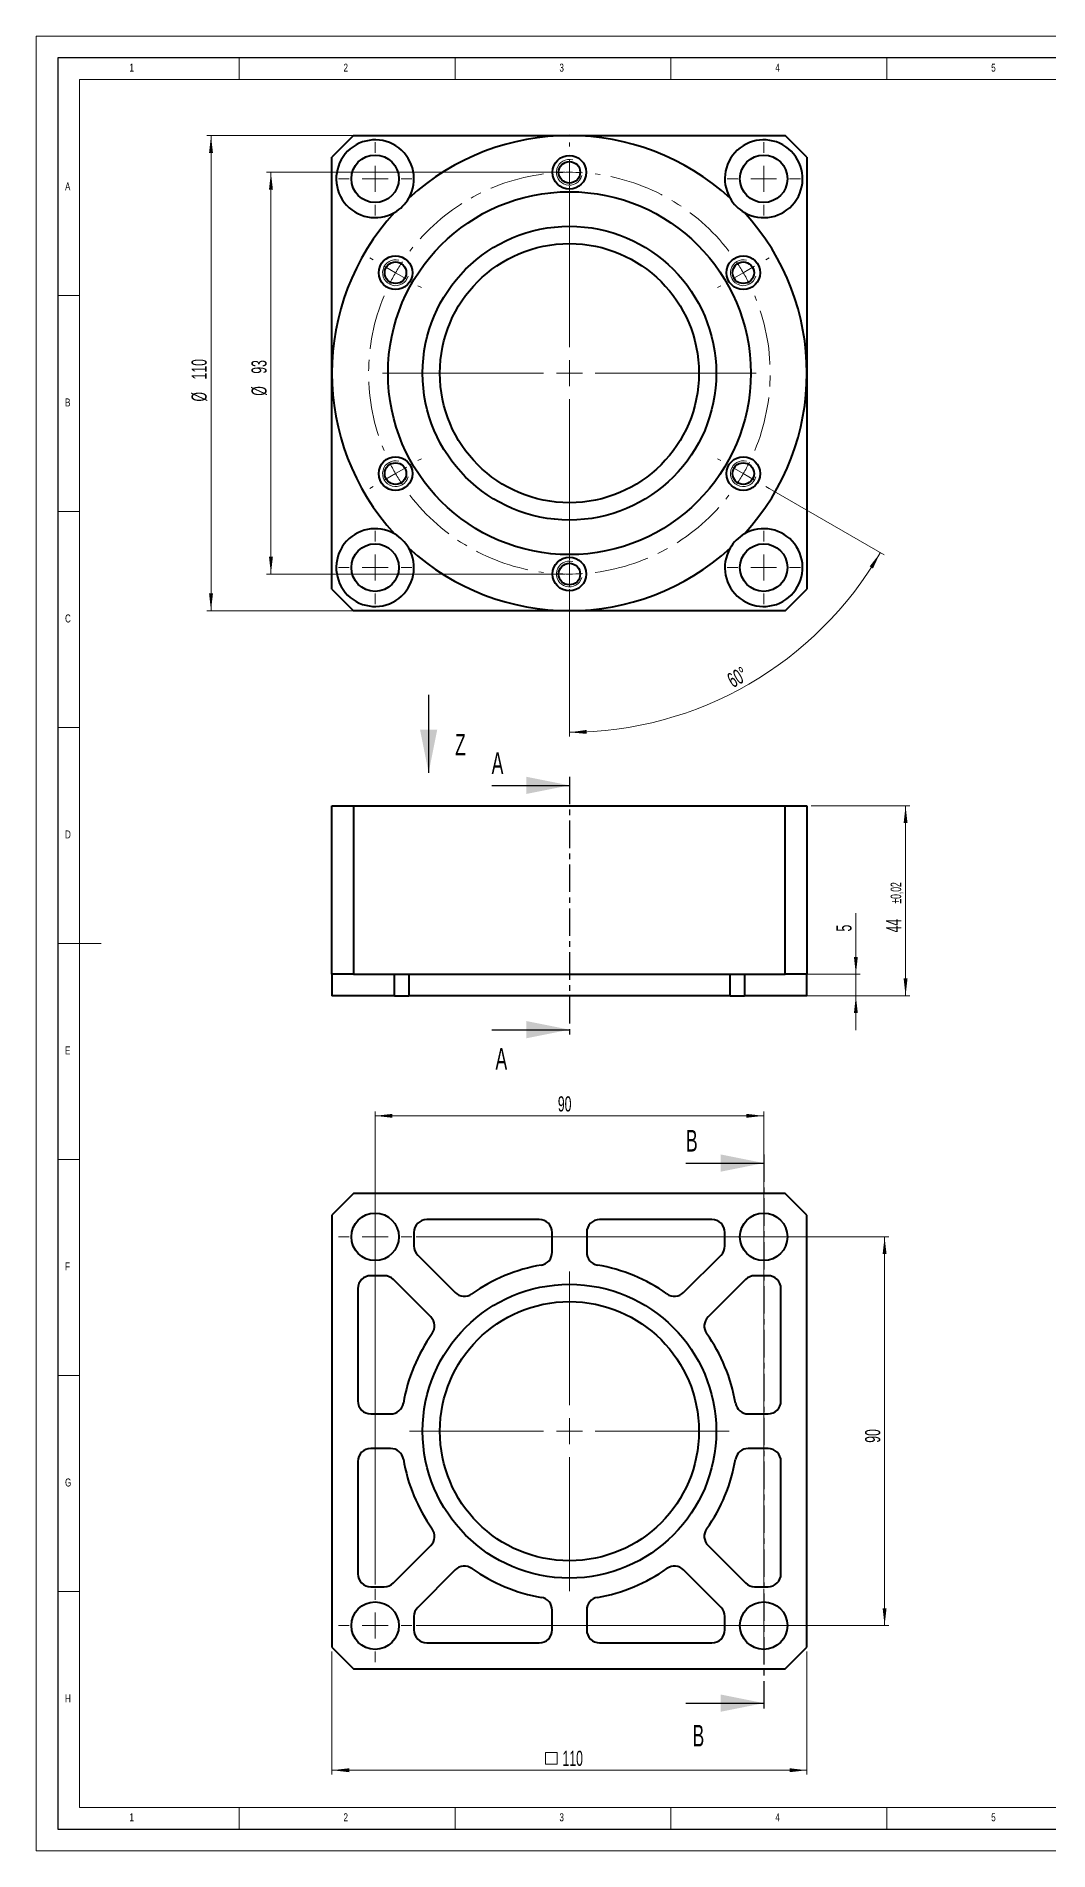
# Model space of a CAD drawing. Header units: millimetres. Extents: x 0 to 594, y 0 to 420.
# Drawn here: x 0 to 234.5, y 0 to 420 of the extents above; entities that cross this region are included whole.
import ezdxf

# ---------------------------------------------------------------- set-up
doc = ezdxf.new("R2010")
doc.units = ezdxf.units.MM
for name, pattern in [('CENTER', [10.16, 6.35, -1.27, 1.27, -1.27]), ('CENTERX2', [20.32, 12.7, -2.54, 2.54, -2.54]), ('HIDDEN', [1.905, 1.27, -0.635])]:
    doc.linetypes.add(name, pattern=pattern)
doc.styles.add('SLDTEXTSTYLE1', font='TXT', dxfattribs={"width": 0.605})
doc.styles.add('SLDTEXTSTYLE3', font='TXT', dxfattribs={"width": 0.75})
doc.dimstyles.new('SLDDIMSTYLE0', dxfattribs={"dimtxt": 3.5, "dimasz": 4, "dimexe": 0, "dimexo": 0.0625, "dimgap": 0.875, "dimtad": 1, "dimrnd": 1e-09, "dimzin": 12, "dimdsep": 46, "dimtxsty": 'SLDTEXTSTYLE1', "dimsah": 1, "dimcen": 0.09, "dimadec": 0, "dimazin": 0, "dimtfac": 1, "dimtdec": 1, "dimtofl": 0, "dimtmove": 0, "dimatfit": 3, "dimfxl": 1, "dimfrac": 2, "dimtolj": 1, "dimtzin": 12, "dimarcsym": 0})
doc.dimstyles.new('SLDDIMSTYLE1', dxfattribs={"dimtxt": 3.5, "dimasz": 4, "dimexe": 0, "dimexo": 0.0625, "dimgap": 0.875, "dimtad": 1, "dimrnd": 1e-09, "dimzin": 12, "dimdsep": 46, "dimtxsty": 'SLDTEXTSTYLE1', "dimsah": 1, "dimcen": 0.09, "dimadec": 0, "dimazin": 0, "dimtol": 1, "dimtp": 0.02, "dimtm": 0.02, "dimtfac": 1, "dimtofl": 0, "dimtmove": 0, "dimatfit": 3, "dimfxl": 1, "dimfrac": 2, "dimtolj": 1, "dimarcsym": 0})
doc.dimstyles.new('SLDDIMSTYLE2', dxfattribs={"dimtxt": 3.5, "dimasz": 4, "dimexe": 0, "dimexo": 0.0625, "dimgap": 0.875, "dimtad": 1, "dimrnd": 1e-09, "dimzin": 12, "dimdsep": 46, "dimtxsty": 'SLDTEXTSTYLE1', "dimsah": 1, "dimcen": 0.09, "dimadec": 0, "dimazin": 0, "dimtfac": 1, "dimtdec": 1, "dimtofl": 0, "dimtmove": 0, "dimatfit": 3, "dimfxl": 1, "dimfrac": 2, "dimtolj": 1, "dimtzin": 12, "dimarcsym": 0})
doc.dimstyles.new('SLDDIMSTYLE9', dxfattribs={"dimtxt": 3.5, "dimasz": 4, "dimexe": 0, "dimexo": 0.0625, "dimgap": 0.875, "dimtad": 1, "dimdec": 4, "dimzin": 12, "dimdsep": 46, "dimtxsty": 'SLDTEXTSTYLE1', "dimsah": 1, "dimcen": 0.09, "dimazin": 0, "dimtfac": 1, "dimtdec": 1, "dimtofl": 0, "dimtmove": 0, "dimatfit": 3, "dimfxl": 1, "dimfrac": 2, "dimtolj": 1, "dimtzin": 12, "dimarcsym": 0})

# ---------------------------------------------------------------- blocks, each defined once
blk = doc.blocks.new('*D12')
at = {"color": 7, "linetype": 'Continuous', "lineweight": 15}
for p, q in [((189.82, 202.9), (189.82, 217.03)), ((161.67, 202.9), (190.82, 202.9)), ((189.82, 197.9), (189.82, 202.9)), ((161.67, 197.9), (190.82, 197.9)), ((189.82, 197.9), (189.82, 189.9))]:
    blk.add_line(p, q, dxfattribs=at)
for points in [[(189.82, 202.9), (190.27, 206.9), (189.37, 206.9)], [(189.82, 197.9), (189.37, 193.9), (190.27, 193.9)]]:
    blk.add_solid(points, dxfattribs=at)
at = {"color": 7, "linetype": 'Continuous', "lineweight": 15, "insert": (185.31, 212.77), "char_height": 3.5, "attachment_point": 1, "rotation": 90, "style": 'SLDTEXTSTYLE1'}
blk.add_mtext('5', dxfattribs=at)
blk = doc.blocks.new('*D13')
at = {"color": 7, "linetype": 'Continuous', "lineweight": 15}
for p, q in [((179.47, 241.9), (202.33, 241.9)), ((201.33, 197.9), (201.33, 241.9)), ((168.64, 197.9), (202.33, 197.9))]:
    blk.add_line(p, q, dxfattribs=at)
for points in [[(201.33, 241.9), (200.88, 237.9), (201.78, 237.9)], [(201.33, 197.9), (201.78, 201.9), (200.88, 201.9)]]:
    blk.add_solid(points, dxfattribs=at)
at = {"color": 7, "linetype": 'Continuous', "lineweight": 15, "attachment_point": 1, "rotation": 90, "style": 'SLDTEXTSTYLE1'}
for s, insert, char_height in [('±0,02', (197.87, 219.24), 2.45), ('44', (196.82, 212.56), 3.5)]:
    blk.add_mtext(s, dxfattribs=dict(at, insert=insert, char_height=char_height))
blk = doc.blocks.new('SW_PROJECTIONARROW_0')
at = {"color": 0, "linetype": 'HIDDEN', "lineweight": 0}
blk.add_line((90.87, 267.53), (90.87, 249.53), dxfattribs=at)
blk.add_line((90.87, 267.53), (90.87, 249.53), dxfattribs=at)
at = {"color": 0, "linetype": 'Continuous', "lineweight": 30}
blk.add_line((90.87, 267.53), (90.87, 249.53), dxfattribs=at)
at = {"color": 0, "linetype": 'Continuous', "lineweight": 40}
blk.add_solid([(90.87, 249.53), (92.87, 259.53), (88.87, 259.53)], dxfattribs=at)
blk.add_solid([(90.87, 249.53), (92.87, 259.53), (88.87, 259.53)], dxfattribs=at)
at = {"color": 0, "linetype": 'Continuous', "lineweight": 40, "insert": (97, 258.53), "char_height": 5, "attachment_point": 1, "style": 'SLDTEXTSTYLE1'}
blk.add_mtext('Z', dxfattribs=at)
blk.add_mtext('Z', dxfattribs=at)
blk = doc.blocks.new('SW_SYMBOL_MOD_BOX')
at = {"color": 0, "linetype": 'Continuous', "lineweight": 15}
for p, q in [((200, 200), (200, 800)), ((200, 800), (800, 800)), ((200, 200), (800, 200)), ((800, 800), (800, 200))]:
    blk.add_line(p, q, dxfattribs=at)
blk = doc.blocks.new('*D15')
at = {"color": 7, "linetype": 'Continuous', "lineweight": 15}
for p, q in [((68.47, 46.11), (68.47, 17.63)), ((178.47, 46.11), (178.47, 17.63)), ((68.47, 18.63), (178.47, 18.63))]:
    blk.add_line(p, q, dxfattribs=at)
for points in [[(68.47, 18.63), (72.47, 18.18), (72.47, 19.08)], [(178.47, 18.63), (174.47, 19.08), (174.47, 18.18)]]:
    blk.add_solid(points, dxfattribs=at)
at = {"color": 7, "linetype": 'Continuous', "lineweight": 15, "xscale": 0.0045117371, "yscale": 0.0045117371, "zscale": 0.0045117371}
blk.add_blockref('SW_SYMBOL_MOD_BOX', (117.05, 19.14), dxfattribs=at)
at = {"color": 7, "linetype": 'Continuous', "lineweight": 15, "insert": (121.88, 23.14), "char_height": 3.5, "attachment_point": 1, "style": 'SLDTEXTSTYLE1'}
blk.add_mtext('110', dxfattribs=at)
blk = doc.blocks.new('*D17')
at = {"color": 7, "linetype": 'Continuous', "lineweight": 15}
for p, q in [((87.97, 142.11), (197.47, 142.11)), ((196.47, 142.11), (196.47, 52.11)), ((87.97, 52.11), (197.47, 52.11))]:
    blk.add_line(p, q, dxfattribs=at)
for points in [[(196.47, 142.11), (196.02, 138.11), (196.92, 138.11)], [(196.47, 52.11), (196.92, 56.11), (196.02, 56.11)]]:
    blk.add_solid(points, dxfattribs=at)
at = {"color": 7, "linetype": 'Continuous', "lineweight": 15, "insert": (191.96, 94.43), "char_height": 3.5, "attachment_point": 1, "rotation": 90, "style": 'SLDTEXTSTYLE1'}
blk.add_mtext('90', dxfattribs=at)
blk = doc.blocks.new('*D18')
at = {"color": 7, "linetype": 'Continuous', "lineweight": 15}
for p, q in [((78.47, 61.61), (78.47, 171.11)), ((168.47, 170.11), (78.47, 170.11)), ((168.47, 61.61), (168.47, 171.11))]:
    blk.add_line(p, q, dxfattribs=at)
for points in [[(78.47, 170.11), (82.47, 169.66), (82.47, 170.56)], [(168.47, 170.11), (164.47, 170.56), (164.47, 169.66)]]:
    blk.add_solid(points, dxfattribs=at)
at = {"color": 7, "linetype": 'Continuous', "lineweight": 15, "insert": (120.8, 174.62), "char_height": 3.5, "attachment_point": 1, "style": 'SLDTEXTSTYLE1'}
blk.add_mtext('90', dxfattribs=at)
blk = doc.blocks.new('SW_CENTERMARKSYMBOL_0')
at = {"color": 0, "linetype": 'Continuous', "lineweight": 0}
for p, q in [((0, 6), (0, 37)), ((-6, 0), (-37, 0)), ((0, 0), (-3, 0)), ((0, 0), (0, 3)), ((0, 0), (0, -3)), ((0, 0), (3, 0)), ((6, 0), (37, 0)), ((0, -6), (0, -37))]:
    blk.add_line(p, q, dxfattribs=at)
blk = doc.blocks.new('SW_CENTERMARKSYMBOL_1')
at = {"color": 0, "linetype": 'Continuous', "lineweight": 0}
for p, q in [((0, 6), (0, 8.5)), ((-6, 0), (-8.5, 0)), ((0, 0), (-3, 0)), ((0, 0), (0, 3)), ((0, 0), (0, -3)), ((0, 0), (3, 0)), ((6, 0), (8.5, 0)), ((0, -6), (0, -8.5))]:
    blk.add_line(p, q, dxfattribs=at)
blk = doc.blocks.new('SW_CENTERMARKSYMBOL_2')
at = {"color": 0, "linetype": 'Continuous', "lineweight": 0}
for p, q in [((0, 6), (0, 8.5)), ((-6, 0), (-8.5, 0)), ((0, 0), (-3, 0)), ((0, 0), (0, 3)), ((0, 0), (0, -3)), ((0, 0), (3, 0)), ((6, 0), (8.5, 0)), ((0, -6), (0, -8.5))]:
    blk.add_line(p, q, dxfattribs=at)
blk = doc.blocks.new('SW_CENTERMARKSYMBOL_3')
at = {"color": 0, "linetype": 'Continuous', "lineweight": 0}
for p, q in [((0, 6), (0, 8.5)), ((-6, 0), (-8.5, 0)), ((0, 0), (-3, 0)), ((0, 0), (0, 3)), ((0, 0), (0, -3)), ((0, 0), (3, 0)), ((6, 0), (8.5, 0)), ((0, -6), (0, -8.5))]:
    blk.add_line(p, q, dxfattribs=at)
blk = doc.blocks.new('SW_CENTERMARKSYMBOL_4')
at = {"color": 0, "linetype": 'Continuous', "lineweight": 0}
for p, q in [((0, 6), (0, 8.5)), ((-6, 0), (-8.5, 0)), ((0, 0), (-3, 0)), ((0, 0), (0, 3)), ((0, 0), (0, -3)), ((0, 0), (3, 0)), ((6, 0), (8.5, 0)), ((0, -6), (0, -8.5))]:
    blk.add_line(p, q, dxfattribs=at)
blk = doc.blocks.new('*D36')
at = {"color": 7, "linetype": 'Continuous', "lineweight": 15}
for p, q in [((169.37, 315.52), (196.34, 299.95)), ((123.47, 292.02), (123.47, 257.88))]:
    blk.add_line(p, q, dxfattribs=at)
blk.add_arc((123.47, 342.02), 83.13, 270, 330, dxfattribs=at)
for points in [[(195.47, 300.45), (193, 297.27), (193.77, 296.8)], [(123.47, 258.88), (127.48, 258.53), (127.46, 259.43)]]:
    blk.add_solid(points, dxfattribs=at)
at = {"color": 7, "linetype": 'Continuous', "lineweight": 15, "insert": (159.64, 272.11), "char_height": 3.5, "attachment_point": 1, "rotation": 30, "style": 'SLDTEXTSTYLE1'}
blk.add_mtext('60°', dxfattribs=at)
blk = doc.blocks.new('*D37')
at = {"color": 7, "linetype": 'Continuous', "lineweight": 15}
for p, q in [((122.47, 397.02), (39.47, 397.02)), ((40.47, 287.02), (40.47, 397.02)), ((122.47, 287.02), (39.47, 287.02))]:
    blk.add_line(p, q, dxfattribs=at)
for points in [[(40.47, 397.02), (40.02, 393.02), (40.92, 393.02)], [(40.47, 287.02), (40.92, 291.02), (40.02, 291.02)]]:
    blk.add_solid(points, dxfattribs=at)
at = {"color": 7, "linetype": 'Continuous', "lineweight": 15, "char_height": 3.5, "attachment_point": 1, "rotation": 90, "style": 'SLDTEXTSTYLE1'}
for s, insert in [('110', (35.96, 340.56)), ('%%c', (35.96, 335.46))]:
    blk.add_mtext(s, dxfattribs=dict(at, insert=insert))
blk = doc.blocks.new('*D38')
at = {"color": 7, "linetype": 'Continuous', "lineweight": 15}
for p, q in [((122.47, 388.52), (53.35, 388.52)), ((54.35, 295.52), (54.35, 388.52)), ((122.47, 295.52), (53.35, 295.52))]:
    blk.add_line(p, q, dxfattribs=at)
for points in [[(54.35, 388.52), (53.9, 384.52), (54.8, 384.52)], [(54.35, 295.52), (54.8, 299.52), (53.9, 299.52)]]:
    blk.add_solid(points, dxfattribs=at)
at = {"color": 7, "linetype": 'Continuous', "lineweight": 15, "char_height": 3.5, "attachment_point": 1, "rotation": 90, "style": 'SLDTEXTSTYLE1'}
for s, insert in [('93', (49.84, 341.9)), ('%%c', (49.84, 336.8))]:
    blk.add_mtext(s, dxfattribs=dict(at, insert=insert))
blk = doc.blocks.new('SW_CENTERMARKSYMBOL_5')
at = {"color": 0, "linetype": 'Continuous', "lineweight": 0}
for p, q in [((0, 6), (0, 8.5)), ((-6, 0), (-8.5, 0)), ((0, 0), (-3, 0)), ((0, 0), (0, 3)), ((0, 0), (0, -3)), ((0, 0), (3, 0)), ((6, 0), (8.5, 0)), ((0, -6), (0, -8.5))]:
    blk.add_line(p, q, dxfattribs=at)
blk = doc.blocks.new('SW_CENTERMARKSYMBOL_6')
at = {"color": 0, "linetype": 'Continuous', "lineweight": 0}
for p, q in [((0, 6), (0, 8.5)), ((-6, 0), (-8.5, 0)), ((0, 0), (-3, 0)), ((0, 0), (0, 3)), ((0, 0), (0, -3)), ((0, 0), (3, 0)), ((6, 0), (8.5, 0)), ((0, -6), (0, -8.5))]:
    blk.add_line(p, q, dxfattribs=at)
blk = doc.blocks.new('SW_CENTERMARKSYMBOL_7')
at = {"color": 0, "linetype": 'Continuous', "lineweight": 0}
for p, q in [((0, 6), (0, 8.5)), ((-6, 0), (-8.5, 0)), ((0, 0), (-3, 0)), ((0, 0), (0, 3)), ((0, 0), (0, -3)), ((0, 0), (3, 0)), ((6, 0), (8.5, 0)), ((0, -6), (0, -8.5))]:
    blk.add_line(p, q, dxfattribs=at)
blk = doc.blocks.new('SW_CENTERMARKSYMBOL_8')
at = {"color": 0, "linetype": 'Continuous', "lineweight": 0}
for p, q in [((0, 6), (0, 8.5)), ((-6, 0), (-8.5, 0)), ((0, 0), (-3, 0)), ((0, 0), (0, 3)), ((0, 0), (0, -3)), ((0, 0), (3, 0)), ((6, 0), (8.5, 0)), ((0, -6), (0, -8.5))]:
    blk.add_line(p, q, dxfattribs=at)
blk = doc.blocks.new('SW_CENTERMARKSYMBOL_9')
at = {"color": 0, "linetype": 'Continuous', "lineweight": 0}
for p, q in [((0, 6), (0, 6.9)), ((0, 0), (0, 3)), ((0, 0), (0, -3)), ((0, -40.5), (0, -3.23)), ((0, -6), (0, -6.9)), ((-45.47, -20.25), (-46.25, -19.8)), ((45.47, -20.25), (46.25, -19.8)), ((-40.27, -23.25), (-42.87, -21.75)), ((-40.27, -23.25), (-37.67, -24.75)), ((40.27, -23.25), (37.67, -24.75)), ((40.27, -23.25), (42.87, -21.75)), ((-35.07, -26.25), (-34.29, -26.7)), ((35.07, -26.25), (34.29, -26.7)), ((0, -46.5), (0, -43.5)), ((-6, -46.5), (-43.27, -46.5)), ((0, -46.5), (-3, -46.5)), ((0, -46.5), (0, -49.5)), ((0, -46.5), (3, -46.5)), ((6, -46.5), (43.27, -46.5)), ((0, -52.5), (0, -89.77)), ((-35.07, -66.75), (-34.29, -66.3)), ((35.07, -66.75), (34.29, -66.3)), ((-40.27, -69.75), (-42.87, -71.25)), ((-40.27, -69.75), (-37.67, -68.25)), ((40.27, -69.75), (37.67, -68.25)), ((40.27, -69.75), (42.87, -71.25)), ((-45.47, -72.75), (-46.25, -73.2)), ((45.47, -72.75), (46.25, -73.2)), ((0, -87), (0, -86.1)), ((0, -93), (0, -90)), ((0, -93), (0, -96)), ((0, -99), (0, -99.9))]:
    blk.add_line(p, q, dxfattribs=at)
for start, end in [(90, 93.6965), (86.3035, 90), (146.3035, 150), (30, 33.6965), (150, 153.6965), (26.3035, 30), (206.3035, 210), (330, 333.6965), (210, 213.6965), (326.3035, 330), (266.3035, 270), (270, 273.6965)]:
    blk.add_arc((0, -46.5), 46.5, start, end, dxfattribs=at)
at = {"color": 0, "linetype": 'CENTERX2', "lineweight": 0}
for start, end in [(97.393, 142.607), (37.393, 82.607), (157.393, 202.607), (337.393, 22.607), (217.393, 262.607), (277.393, 322.607)]:
    blk.add_arc((0, -46.5), 46.5, start, end, dxfattribs=at)

msp = doc.modelspace()

# ---------------------------------------------------------------- linework, layer by layer
at = {"color": 7, "linetype": 'Continuous', "lineweight": 0}
for p, q in [((0, 420), (0, 0)), ((594, 420), (0, 420)), ((47, 410), (47, 415)), ((97, 415), (97, 410)), ((147, 410), (147, 415)), ((197, 415), (197, 410)), ((584, 410), (10, 410)), ((10, 410), (10, 10)), ((10, 360), (5, 360)), ((5, 310), (10, 310)), ((10, 260), (5, 260)), ((5, 210), (15, 210)), ((10, 160), (5, 160)), ((5, 110), (10, 110)), ((10, 60), (5, 60)), ((10, 10), (401.8, 10)), ((47, 5), (47, 10)), ((97, 10), (97, 5)), ((147, 5), (147, 10)), ((197, 10), (197, 5)), ((0, 0), (401.8, 0))]:
    msp.add_line(p, q, dxfattribs=at)
at = {"color": 7, "linetype": 'Continuous', "lineweight": 30}
for p, q in [((589, 415), (5, 415)), ((5, 415), (5, 5)), ((105.4748, 246.60446), (123.4748, 246.60446)), ((105.4748, 190.05148), (123.4748, 190.05148)), ((150.4748, 159.17646), (168.4748, 159.17646)), ((150.4748, 34.15963), (168.4748, 34.15963)), ((5, 5), (401.8, 5))]:
    msp.add_line(p, q, dxfattribs=at)
at = {"color": 7, "linetype": 'Continuous', "lineweight": 40}
for p, q in [((73.4748, 397.01797), (68.4748, 392.01797)), ((73.4748, 397.01797), (123.4748, 397.01797)), ((123.4748, 397.01797), (173.4748, 397.01797)), ((178.4748, 392.01797), (173.4748, 397.01797)), ((68.4748, 342.01797), (68.4748, 392.01797)), ((178.4748, 392.01797), (178.4748, 342.01797)), ((68.4748, 292.01797), (68.4748, 342.01797)), ((178.4748, 342.01797), (178.4748, 292.01797)), ((68.4748, 292.01797), (73.4748, 287.01797)), ((173.4748, 287.01797), (178.4748, 292.01797)), ((123.4748, 287.01797), (73.4748, 287.01797)), ((173.4748, 287.01797), (123.4748, 287.01797)), ((68.4748, 202.89771), (68.4748, 241.89772)), ((68.4748, 241.89772), (73.4748, 241.89772)), ((73.4748, 241.89772), (73.4748, 202.89771)), ((73.4748, 241.89772), (173.4748, 241.89772)), ((173.4748, 202.89771), (173.4748, 241.89772)), ((173.4748, 241.89772), (178.4748, 241.89772)), ((178.4748, 241.89772), (178.4748, 202.89771)), ((68.4748, 202.89771), (68.4748, 197.89771)), ((73.4748, 202.89771), (68.4748, 202.89771)), ((73.4748, 202.89771), (123.4748, 202.89771)), ((82.96219, 197.89771), (82.96219, 202.89771)), ((86.27629, 202.89771), (86.27629, 197.89771)), ((123.4748, 202.89771), (173.4748, 202.89771)), ((160.67331, 197.89771), (160.67331, 202.89771)), ((163.9874, 202.89771), (163.9874, 197.89771)), ((178.4748, 202.89771), (173.4748, 202.89771)), ((178.4748, 197.89771), (178.4748, 202.89771)), ((82.96219, 197.89771), (68.4748, 197.89771)), ((82.96219, 197.89771), (86.27629, 197.89771)), ((160.67331, 197.89771), (86.27629, 197.89771)), ((160.67331, 197.89771), (163.9874, 197.89771)), ((178.4748, 197.89771), (163.9874, 197.89771)), ((73.4748, 152.10559), (68.4748, 147.10559)), ((173.4748, 152.10559), (73.4748, 152.10559)), ((178.4748, 147.10559), (173.4748, 152.10559)), ((68.4748, 147.10559), (68.4748, 47.10559)), ((178.4748, 47.10559), (178.4748, 147.10559)), ((87.4748, 143.10559), (87.4748, 140.00508)), ((116.4748, 146.10559), (90.4748, 146.10559)), ((119.4748, 138.51815), (119.4748, 143.10559)), ((127.4748, 143.10559), (127.4748, 138.51815)), ((156.4748, 146.10559), (130.4748, 146.10559)), ((159.4748, 140.00508), (159.4748, 143.10559)), ((88.35348, 137.88376), (97.02012, 129.21712)), ((149.92947, 129.21712), (158.59612, 137.88376)), ((80.5753, 133.10559), (77.4748, 133.10559)), ((91.36327, 123.56026), (82.69662, 132.22691)), ((164.25297, 132.22691), (155.58633, 123.56026)), ((169.4748, 133.10559), (166.37429, 133.10559)), ((74.4748, 130.10559), (74.4748, 104.10559)), ((172.4748, 104.10559), (172.4748, 130.10559)), ((77.4748, 101.10559), (82.06224, 101.10559)), ((164.88736, 101.10559), (169.4748, 101.10559)), ((82.06224, 93.10559), (77.4748, 93.10559)), ((169.4748, 93.10559), (164.88736, 93.10559)), ((74.4748, 90.10559), (74.4748, 64.10559)), ((172.4748, 64.10559), (172.4748, 90.10559)), ((82.69662, 61.98427), (91.36327, 70.65091)), ((155.58633, 70.65091), (164.25297, 61.98427)), ((97.02012, 64.99406), (88.35348, 56.32741)), ((158.59612, 56.32741), (149.92947, 64.99406)), ((77.4748, 61.10559), (80.5753, 61.10559)), ((166.37429, 61.10559), (169.4748, 61.10559)), ((119.4748, 51.10559), (119.4748, 55.69303)), ((127.4748, 55.69303), (127.4748, 51.10559)), ((87.4748, 54.20609), (87.4748, 51.10559)), ((159.4748, 51.10559), (159.4748, 54.20609)), ((68.4748, 47.10559), (73.4748, 42.10559)), ((90.4748, 48.10559), (116.4748, 48.10559)), ((130.4748, 48.10559), (156.4748, 48.10559)), ((173.4748, 42.10559), (178.4748, 47.10559)), ((73.4748, 42.10559), (173.4748, 42.10559))]:
    msp.add_line(p, q, dxfattribs=at)
at = {"color": 7, "linetype": 'CENTER', "lineweight": 30}
for p, q in [((123.4748, 248.60446), (123.4748, 188.05148)), ((168.4748, 161.17646), (168.4748, 32.15963))]:
    msp.add_line(p, q, dxfattribs=at)
at = {"color": 7, "linetype": 'Continuous', "lineweight": 40}
for centre, radius in [((78.4748, 387.01797), 5.5), ((123.4748, 388.51797), 3.9), ((123.4748, 388.51797), 2.5), ((168.4748, 387.01797), 5.5), ((123.4748, 342.01797), 42), ((123.4748, 342.01797), 34), ((123.4748, 342.01797), 30), ((83.20462, 365.26797), 3.9), ((83.20462, 365.26797), 2.5), ((163.74498, 365.26797), 3.9), ((163.74498, 365.26797), 2.5), ((83.20462, 318.76797), 3.9), ((83.20462, 318.76797), 2.5), ((163.74498, 318.76797), 3.9), ((163.74498, 318.76797), 2.5), ((78.4748, 297.01797), 5.5), ((168.4748, 297.01797), 5.5), ((123.4748, 295.51797), 3.9), ((123.4748, 295.51797), 2.5), ((78.4748, 142.10559), 5.5), ((168.4748, 142.10559), 5.5), ((123.4748, 97.10559), 34), ((123.4748, 97.10559), 30), ((78.4748, 52.10559), 5.5), ((168.4748, 52.10559), 5.5)]:
    msp.add_circle(centre, radius, dxfattribs=at)
for centre, radius, start, end in [((78.4748, 387.01797), 9, 330.0925938, 299.9074062), ((123.4748, 342.01797), 55, 47.4419742, 132.5580258), ((168.4748, 387.01797), 9, 240.0925938, 209.9074062), ((78.4748, 387.01797), 9, 299.9074062, 330.0925938), ((168.4748, 387.01797), 9, 209.9074062, 240.0925938), ((123.4748, 342.01797), 55, 137.4419742, 222.5580258), ((123.4748, 342.01797), 55, 317.4419742, 42.5580258), ((78.4748, 297.01797), 9, 60.0925938, 29.9074062), ((78.4748, 297.01797), 9, 29.9074062, 60.0925938), ((168.4748, 297.01797), 9, 150.0925938, 119.9074062), ((168.4748, 297.01797), 9, 119.9074062, 150.0925938), ((123.4748, 342.01797), 55, 227.4419742, 312.5580258), ((90.4748, 143.10559), 3, 90, 180), ((116.4748, 143.10559), 3, 0, 90), ((130.4748, 143.10559), 3, 90, 180), ((156.4748, 143.10559), 3, 0, 90), ((90.4748, 140.00508), 3, 180, 225), ((156.4748, 140.00508), 3, 315, 0), ((123.4748, 97.10559), 39, 99.5940682, 125.4059318), ((116.4748, 138.51815), 3, 279.5940682, 0), ((130.4748, 138.51815), 3, 180, 260.4059318), ((123.4748, 97.10559), 39, 54.5940682, 80.4059318), ((77.4748, 130.10559), 3, 90, 180), ((80.5753, 130.10559), 3, 45, 90), ((166.37429, 130.10559), 3, 90, 135), ((169.4748, 130.10559), 3, 0, 90), ((99.14144, 131.33844), 3, 225, 305.4059318), ((147.80815, 131.33844), 3, 234.5940682, 315), ((89.24195, 121.43894), 3, 324.5940682, 45), ((157.70765, 121.43894), 3, 135, 215.4059318), ((123.4748, 97.10559), 39, 144.5940682, 170.4059318), ((123.4748, 97.10559), 39, 9.5940682, 35.4059318), ((77.4748, 104.10559), 3, 180, 270), ((82.06224, 104.10559), 3, 270, 350.4059318), ((164.88736, 104.10559), 3, 189.5940682, 270), ((169.4748, 104.10559), 3, 270, 0), ((77.4748, 90.10559), 3, 90, 180), ((82.06224, 90.10559), 3, 9.5940682, 90), ((164.88736, 90.10559), 3, 90, 170.4059318), ((169.4748, 90.10559), 3, 0, 90), ((123.4748, 97.10559), 39, 189.5940682, 215.4059318), ((123.4748, 97.10559), 39, 324.5940682, 350.4059318), ((89.24195, 72.77223), 3, 315, 35.4059318), ((157.70765, 72.77223), 3, 144.5940682, 225), ((77.4748, 64.10559), 3, 180, 270), ((99.14144, 62.87274), 3, 54.5940682, 135), ((123.4748, 97.10559), 39, 234.5940682, 260.4059318), ((123.4748, 97.10559), 39, 279.5940682, 305.4059318), ((147.80815, 62.87274), 3, 45, 125.4059318), ((169.4748, 64.10559), 3, 270, 0), ((80.5753, 64.10559), 3, 270, 315), ((166.37429, 64.10559), 3, 225, 270), ((90.4748, 54.20609), 3, 135, 180), ((116.4748, 55.69303), 3, 0, 80.4059318), ((130.4748, 55.69303), 3, 99.5940682, 180), ((156.4748, 54.20609), 3, 0, 45), ((90.4748, 51.10559), 3, 180, 270), ((116.4748, 51.10559), 3, 270, 0), ((130.4748, 51.10559), 3, 180, 270), ((156.4748, 51.10559), 3, 270, 0)]:
    msp.add_arc(centre, radius, start, end, dxfattribs=at)
at = {"color": 7, "linetype": 'Continuous', "lineweight": 0}
for centre in [(123.4748, 388.51797), (83.20462, 365.26797), (163.74498, 365.26797), (83.20462, 318.76797), (163.74498, 318.76797), (123.4748, 295.51797)]:
    msp.add_arc(centre, 3, 75, 345, dxfattribs=at)
at = {"color": 7, "linetype": 'Continuous', "lineweight": 30}
for points in [[(123.4748, 246.60446), (113.4748, 248.60446), (113.4748, 244.60446)], [(123.4748, 190.05148), (113.4748, 192.05148), (113.4748, 188.05148)], [(168.4748, 159.17646), (158.4748, 161.17646), (158.4748, 157.17646)], [(168.4748, 34.15963), (158.4748, 36.15963), (158.4748, 32.15963)]]:
    msp.add_solid(points, dxfattribs=at)

# ---------------------------------------------------------------- block references
at = {"color": 7, "linetype": 'Continuous', "lineweight": 0}
for name, p in [('SW_CENTERMARKSYMBOL_6', (78.4748, 387.01797)), ('SW_CENTERMARKSYMBOL_9', (123.4748, 388.51797)), ('SW_CENTERMARKSYMBOL_7', (168.4748, 387.01797)), ('SW_CENTERMARKSYMBOL_5', (78.4748, 297.01797)), ('SW_CENTERMARKSYMBOL_8', (168.4748, 297.01797)), ('SW_CENTERMARKSYMBOL_1', (78.4748, 142.10559)), ('SW_CENTERMARKSYMBOL_4', (168.4748, 142.10559)), ('SW_CENTERMARKSYMBOL_0', (123.4748, 97.10559)), ('SW_CENTERMARKSYMBOL_2', (78.4748, 52.10559)), ('SW_CENTERMARKSYMBOL_3', (168.4748, 52.10559))]:
    msp.add_blockref(name, p, dxfattribs=at)
at = {"color": 7, "linetype": 'Continuous', "lineweight": 40}
msp.add_blockref('SW_PROJECTIONARROW_0', (0, 0), dxfattribs=at)

# ---------------------------------------------------------------- texts
at = {"color": 7, "linetype": 'Continuous', "lineweight": 0, "char_height": 1.85208, "attachment_point": 1, "style": 'SLDTEXTSTYLE3'}
for s, insert in [('1', (21.58334, 413.66802)), ('2', (71.16667, 413.66802)), ('3', (121.16667, 413.66802)), ('4', (171.16667, 413.66802)), ('5', (221.16667, 413.66802)), ('A', (6.66667, 386.16802)), ('B', (6.66667, 336.16802)), ('C', (6.66667, 286.16802)), ('D', (6.66667, 236.16802)), ('E', (6.66667, 186.16802)), ('F', (6.66667, 136.16802)), ('G', (6.66667, 86.16802)), ('H', (6.66667, 36.16802)), ('1', (21.58334, 8.66802)), ('2', (71.16667, 8.66802)), ('3', (121.16667, 8.66802)), ('4', (171.16667, 8.66802)), ('5', (221.16667, 8.66802))]:
    msp.add_mtext(s, dxfattribs=dict(at, insert=insert))
at = {"color": 7, "linetype": 'Continuous', "char_height": 5, "attachment_point": 1, "style": 'SLDTEXTSTYLE1'}
for s, insert in [('A', (105.4748, 254.27149)), ('A', (106.35868, 185.82837)), ('B', (150.4748, 166.84348)), ('B', (151.99984, 29.12518))]:
    msp.add_mtext(s, dxfattribs=dict(at, insert=insert))

# ---------------------------------------------------------------- dimensions: what is measured, and where the dimension line sits
at = {"color": 7, "linetype": 'Continuous', "lineweight": 15}
for base, p1, p2, picture, middle in [((40.4748, 397.01797), (123.4748, 287.01797), (123.4748, 397.01797), '*D37', (40.4748, 342.01797)), ((54.34951, 388.51797), (123.4748, 295.51797), (123.4748, 388.51797), '*D38', (54.34951, 342.01797))]:
    dim = msp.add_linear_dim(base=base, p1=p1, p2=p2, angle=90, text='%%c<>', dimstyle='SLDDIMSTYLE2', dxfattribs=at)
    dim.commit()
    dim.dimension.update_dxf_attribs({"geometry": picture, "text_midpoint": middle, "dimtype": 160})
dim = msp.add_angular_dim_2l(base=(165.04187, 270.02169), line1=((168.50812, 316.01797), (158.98184, 321.51797)), line2=((123.4748, 391.01797), (123.4748, 293.01797)), dimstyle='SLDDIMSTYLE9', dxfattribs=at)
dim.commit()
dim.dimension.update_dxf_attribs({"geometry": '*D36', "text_midpoint": (165.04187, 270.02169), "dimtype": 162})
for base, p1, p2, dimstyle, picture, middle in [((201.3286, 241.89771), (167.64498, 197.89771), (178.4748, 241.89771), 'SLDDIMSTYLE1', '*D13', (201.3286, 219.89771)), ((189.81967, 202.89771), (160.67331, 197.89771), (160.67331, 202.89771), 'SLDDIMSTYLE0', '*D12', (189.81967, 214.10656)), ((196.4748, 52.10559), (86.9748, 142.10559), (86.9748, 52.10559), 'SLDDIMSTYLE2', '*D17', (196.4748, 97.10559))]:
    dim = msp.add_linear_dim(base=base, p1=p1, p2=p2, angle=90, dimstyle=dimstyle, dxfattribs=at)
    dim.commit()
    dim.dimension.update_dxf_attribs({"geometry": picture, "text_midpoint": middle, "dimtype": 160})
dim = msp.add_linear_dim(base=(78.4748, 170.10559), p1=(168.4748, 60.60559), p2=(78.4748, 60.60559), dimstyle='SLDDIMSTYLE2', dxfattribs=at)
dim.commit()
dim.dimension.update_dxf_attribs({"geometry": '*D18', "text_midpoint": (123.4748, 170.10559), "dimtype": 160})
dim = msp.add_linear_dim(base=(178.4748, 18.63275), p1=(68.4748, 47.10559), p2=(178.4748, 47.10559), text='{\\fGDT;o}<>', dimstyle='SLDDIMSTYLE2', dxfattribs=at)
dim.commit()
dim.dimension.update_dxf_attribs({"geometry": '*D15', "text_midpoint": (123.4748, 18.63275), "dimtype": 160})

doc.saveas('drawing.dxf')
